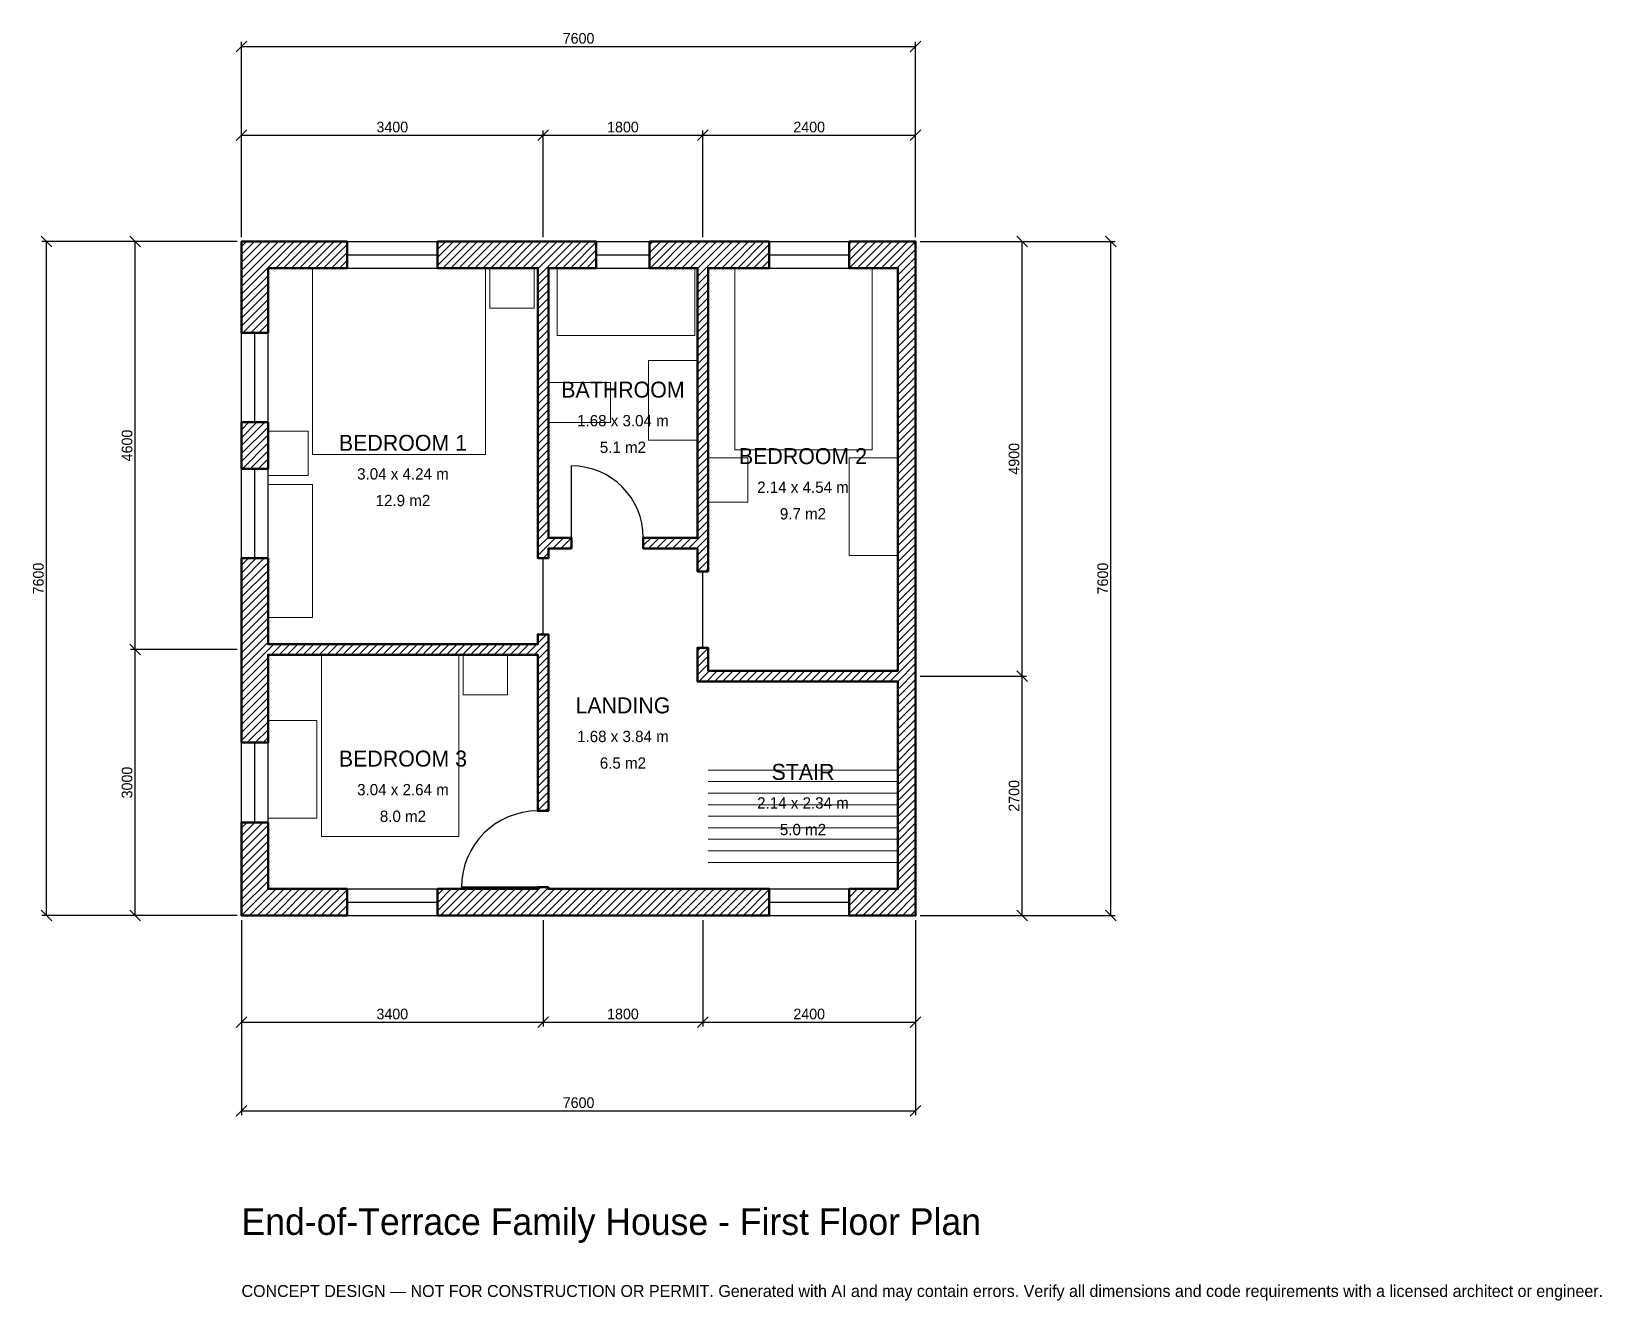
# Model space of a CAD drawing. Header units: millimetres. Extents: x -2369 to 15333, y -4341 to 9969.
import ezdxf
from ezdxf.enums import TextEntityAlignment as Align

# ---------------------------------------------------------------- set-up
doc = ezdxf.new("R2010")
doc.units = ezdxf.units.MM
for name, color, linetype, lineweight in [('A-ANNO-DIMS', 1, 'Continuous', 13), ('A-ANNO-TEXT', 7, 'Continuous', 18), ('A-AREA-IDEN', 7, 'Continuous', 18), ('A-DOOR', 2, 'Continuous', 25), ('A-FLOR-FIXT', 9, 'Continuous', 13), ('A-FLOR-STRS', 3, 'Continuous', 18), ('A-FURN', 9, 'Continuous', 13), ('A-GLAZ', 4, 'Continuous', 25), ('A-WALL', 7, 'Continuous', 50), ('A-WALL-PATT', 8, 'Continuous', 13)]:
    doc.layers.add(name, color=color, linetype=linetype, lineweight=lineweight)
doc.dimstyles.new('PLAN', dxfattribs={"dimtxt": 120, "dimasz": 80, "dimexe": 50, "dimexo": 50, "dimgap": 30, "dimtad": 1, "dimdec": 0, "dimtsz": 60, "dimcen": 2.5, "dimclrd": 1, "dimclre": 1, "dimazin": 3, "dimtfac": 1, "dimtmove": 0, "dimatfit": 3})

msp = doc.modelspace()

# ---------------------------------------------------------------- hatches: boundary and pattern name
at = {"layer": 'A-WALL-PATT'}
h = msp.add_hatch(dxfattribs=at)
h.set_pattern_fill('ANSI31', color=8, scale=20)
h.paths.add_polyline_path([(3250, 0), (2210, 0), (2210, 300), (3250, 300), (3340, 300), (3340, 320), (3460, 320), (3460, 300), (3550, 300), (5050, 300), (5350, 300), (5950, 300), (5950, 0), (5350, 0), (5050, 0), (3550, 0), (3460, 0), (3460, -0.001), (3340, -0.001), (3340, 0), (3250, 0)])
h.paths.add_polyline_path([(300, 0), (300, -0.001), (0, -0.001), (0, 0), (-0.001, 0), (-0.001, 300), (0, 300), (0, 1050), (300, 1050), (300, 300), (1190, 300), (1190, 0), (300, 0)])
h.paths.add_polyline_path([(0, 2850), (0, 2940), (-0.001, 2940), (-0.001, 3060), (0, 3060), (0, 3150), (0, 4028.3333), (300, 4028.3333), (300, 3150), (300, 3060), (3340, 3060), (3340, 3170), (3460, 3170), (3460, 3060), (3460, 2940), (3460, 1180), (3340, 1180), (3340, 2940), (300, 2940), (300, 2850), (300, 1950), (0, 1950), (0, 2850)])
h.paths.add_polyline_path([(0, 5561.6667), (300, 5561.6667), (300, 5038.3333), (0, 5038.3333), (0, 5561.6667)])
h.paths.add_polyline_path([(0, 7300), (-0.001, 7300), (-0.001, 7600), (0, 7600), (0, 7600.001), (300, 7600.001), (300, 7600), (1190, 7600), (1190, 7300), (300, 7300), (300, 6571.6667), (0, 6571.6667), (0, 7300)])
h.paths.add_polyline_path([(3250, 7600), (3340, 7600), (3340, 7600.001), (3460, 7600.001), (3460, 7600), (3550, 7600), (4000, 7600), (4000, 7300), (3550, 7300), (3460, 7300), (3460, 4260), (3720, 4260), (3720, 4140), (3460, 4140), (3460, 4030), (3340, 4030), (3340, 4140), (3340, 4260), (3340, 7300), (3250, 7300), (2210, 7300), (2210, 7600), (3250, 7600)])
h.paths.add_polyline_path([(5050, 7600), (5050, 7600), (5140, 7600), (5140, 7600.001), (5260, 7600.001), (5260, 7600), (5950, 7600), (5950, 7300), (5350, 7300), (5350, 7300), (5260, 7300), (5260, 4260), (5260, 4140), (5260, 3880), (5140, 3880), (5140, 4140), (4530, 4140), (4530, 4260), (5140, 4260), (5140, 7300), (4600, 7300), (4600, 7600), (5050, 7600)])
h.paths.add_polyline_path([(7400, 7600), (7400, 7600.001), (7600, 7600.001), (7600, 7600), (7600.001, 7600), (7600.001, 7300), (7600, 7300), (7600, 2800), (7600, 2760), (7600.001, 2760), (7600.001, 2640), (7600, 2640), (7600, 2600), (7600, 300), (7600.001, 300), (7600.001, 0), (7600, 0), (7600, -0.001), (7400, -0.001), (7400, 0), (6850, 0), (6850, 300), (7400, 300), (7400, 2600), (7400, 2640), (5260, 2640), (5140, 2640), (5140, 2760), (5140, 3020), (5260, 3020), (5260, 2760), (7400, 2760), (7400, 2800), (7400, 7300), (6850, 7300), (6850, 7600), (7400, 7600)])

# ---------------------------------------------------------------- linework, layer by layer
at = {"layer": 'A-DOOR'}
for p, q in [((3720, 4260), (3720, 5070)), ((3400, 3170), (3400, 4030)), ((5200, 3020), (5200, 3880)), ((3340, 320), (2480, 320))]:
    msp.add_line(p, q, dxfattribs=at)
for centre, radius, start, end in [((3720, 4260), 810, 0, 90), ((3340, 320), 860, 90, 180)]:
    msp.add_arc(centre, radius, start, end, dxfattribs=at)
at = {"layer": 'A-FLOR-FIXT'}
for points in [[(3560, 6540), (5110, 6540), (5110, 7300), (3560, 7300)], [(4590, 5360), (5140, 5360), (5140, 6260), (4590, 6260)], [(3460, 5560), (4160, 5560), (4160, 6010), (3460, 6010)]]:
    msp.add_lwpolyline(points, close=True, dxfattribs=at)
at = {"layer": 'A-FLOR-STRS'}
for p, q in [((5260, 1640), (7400, 1640)), ((5260, 1510), (7400, 1510)), ((5260, 1380), (7400, 1380)), ((5260, 1250), (7400, 1250)), ((5260, 1120), (7400, 1120)), ((5260, 990), (7400, 990)), ((5260, 860), (7400, 860)), ((5260, 730), (7400, 730)), ((5260, 600), (7400, 600))]:
    msp.add_line(p, q, dxfattribs=at)
at = {"layer": 'A-FURN'}
for points in [[(800, 5200), (2750, 5200), (2750, 7300), (800, 7300)], [(2800, 6850), (3300, 6850), (3300, 7300), (2800, 7300)], [(5560, 5250), (7110, 5250), (7110, 7300), (5560, 7300)], [(300, 4960), (750, 4960), (750, 5460), (300, 5460)], [(5260, 4660), (5710, 4660), (5710, 5160), (5260, 5160)], [(6850, 4060), (7400, 4060), (7400, 5160), (6850, 5160)], [(300, 3360), (800, 3360), (800, 4860), (300, 4860)], [(900, 890), (2450, 890), (2450, 2940), (900, 2940)], [(2500, 2490), (3000, 2490), (3000, 2940), (2500, 2940)], [(300, 1100), (850, 1100), (850, 2200), (300, 2200)]]:
    msp.add_lwpolyline(points, close=True, dxfattribs=at)
at = {"layer": 'A-GLAZ'}
for p, q in [((1190, 7600), (2210, 7600)), ((1190, 7450), (2210, 7450)), ((4000, 7600), (4600, 7600)), ((4000, 7450), (4600, 7450)), ((5950, 7600), (6850, 7600)), ((5950, 7450), (6850, 7450)), ((1190, 7300), (2210, 7300)), ((4000, 7300), (4600, 7300)), ((5950, 7300), (6850, 7300)), ((0, 5561.6667), (0, 6571.6667)), ((150, 5561.6667), (150, 6571.6667)), ((300, 5561.6667), (300, 6571.6667)), ((0, 4028.3333), (0, 5038.3333)), ((150, 4028.3333), (150, 5038.3333)), ((300, 4028.3333), (300, 5038.3333)), ((0, 1050), (0, 1950)), ((150, 1050), (150, 1950)), ((300, 1050), (300, 1950)), ((1190, 300), (2210, 300)), ((5950, 300), (6850, 300)), ((1190, 150), (2210, 150)), ((1190, 0), (2210, 0)), ((5950, 150), (6850, 150)), ((5950, 0), (6850, 0))]:
    msp.add_line(p, q, dxfattribs=at)
at = {"layer": 'A-WALL'}
for points in [[(0, 7300), (-0.001, 7300), (-0.001, 7600), (0, 7600), (0, 7600.001), (300, 7600.001), (300, 7600), (1190, 7600), (1190, 7300), (300, 7300), (300, 6571.6667), (0, 6571.6667), (0, 7300)], [(3250, 7600), (3340, 7600), (3340, 7600.001), (3460, 7600.001), (3460, 7600), (3550, 7600), (4000, 7600), (4000, 7300), (3550, 7300), (3460, 7300), (3460, 4260), (3720, 4260), (3720, 4140), (3460, 4140), (3460, 4030), (3340, 4030), (3340, 4140), (3340, 4260), (3340, 7300), (3250, 7300), (2210, 7300), (2210, 7600), (3250, 7600)], [(5050, 7600), (5050, 7600), (5140, 7600), (5140, 7600.001), (5260, 7600.001), (5260, 7600), (5950, 7600), (5950, 7300), (5350, 7300), (5350, 7300), (5260, 7300), (5260, 4260), (5260, 4140), (5260, 3880), (5140, 3880), (5140, 4140), (4530, 4140), (4530, 4260), (5140, 4260), (5140, 7300), (4600, 7300), (4600, 7600), (5050, 7600)], [(7400, 7600), (7400, 7600.001), (7600, 7600.001), (7600, 7600), (7600.001, 7600), (7600.001, 7300), (7600, 7300), (7600, 2800), (7600, 2760), (7600.001, 2760), (7600.001, 2640), (7600, 2640), (7600, 2600), (7600, 300), (7600.001, 300), (7600.001, 0), (7600, 0), (7600, -0.001), (7400, -0.001), (7400, 0), (6850, 0), (6850, 300), (7400, 300), (7400, 2600), (7400, 2640), (5260, 2640), (5140, 2640), (5140, 2760), (5140, 3020), (5260, 3020), (5260, 2760), (7400, 2760), (7400, 2800), (7400, 7300), (6850, 7300), (6850, 7600), (7400, 7600)], [(0, 5561.6667), (300, 5561.6667), (300, 5038.3333), (0, 5038.3333), (0, 5561.6667)], [(0, 2850), (0, 2940), (-0.001, 2940), (-0.001, 3060), (0, 3060), (0, 3150), (0, 4028.3333), (300, 4028.3333), (300, 3150), (300, 3060), (3340, 3060), (3340, 3170), (3460, 3170), (3460, 3060), (3460, 2940), (3460, 1180), (3340, 1180), (3340, 2940), (300, 2940), (300, 2850), (300, 1950), (0, 1950), (0, 2850)], [(300, 0), (300, -0.001), (0, -0.001), (0, 0), (-0.001, 0), (-0.001, 300), (0, 300), (0, 1050), (300, 1050), (300, 300), (1190, 300), (1190, 0), (300, 0)], [(3250, 0), (2210, 0), (2210, 300), (3250, 300), (3340, 300), (3340, 320), (3460, 320), (3460, 300), (3550, 300), (5050, 300), (5350, 300), (5950, 300), (5950, 0), (5350, 0), (5050, 0), (3550, 0), (3460, 0), (3460, -0.001), (3340, -0.001), (3340, 0), (3250, 0)]]:
    msp.add_lwpolyline(points, close=True, dxfattribs=at)

# ---------------------------------------------------------------- texts
at = {"layer": 'A-ANNO-TEXT'}
for s, height, p in [('End-of-Terrace Family House - First Floor Plan', 300, (0, -3600)), ('CONCEPT DESIGN — NOT FOR CONSTRUCTION OR PERMIT. Generated with AI and may contain errors. Verify all dimensions and code requirements with a licensed architect or engineer.', 135, (0, -4300))]:
    msp.add_text(s, height=height, dxfattribs=at).set_placement(p)
at = {"layer": 'A-AREA-IDEN'}
for s, height, p in [('BATHROOM', 180, (4300, 5930)), ('1.68 x 3.04 m', 127.5, (4300, 5580)), ('BEDROOM 1', 180, (1820, 5330)), ('5.1 m2', 127.5, (4300, 5280)), ('BEDROOM 2', 180, (6330, 5180)), ('3.04 x 4.24 m', 127.5, (1820, 4980)), ('2.14 x 4.54 m', 127.5, (6330, 4830)), ('12.9 m2', 127.5, (1820, 4680)), ('9.7 m2', 127.5, (6330, 4530)), ('LANDING', 180, (4300, 2370)), ('1.68 x 3.84 m', 127.5, (4300, 2020)), ('BEDROOM 3', 180, (1820, 1770)), ('6.5 m2', 127.5, (4300, 1720)), ('STAIR', 180, (6330, 1620)), ('3.04 x 2.64 m', 127.5, (1820, 1420)), ('2.14 x 2.34 m', 127.5, (6330, 1270)), ('8.0 m2', 127.5, (1820, 1120)), ('5.0 m2', 127.5, (6330, 970))]:
    msp.add_text(s, height=height, dxfattribs=at).set_placement(p, align=Align.MIDDLE_CENTER)

# ---------------------------------------------------------------- dimensions: what is measured, and where the dimension line sits
at = {"layer": 'A-ANNO-DIMS'}
for base, p1, p2, text in [((0, 9800), (0, 7600), (7600, 7600), '7600'), ((0, 8800), (0, 7600), (3400, 7600), '3400'), ((3400, 8800), (3400, 7600), (5200, 7600), '1800'), ((5200, 8800), (5200, 7600), (7600, 7600), '2400'), ((0, -1200), (0, 0), (3400, 0), '3400'), ((0, -2200), (0, 0), (7600, 0), '7600'), ((3400, -1200), (3400, 0), (5200, 0), '1800'), ((5200, -1200), (5200, 0), (7600, 0), '2400')]:
    msp.add_linear_dim(base=base, p1=p1, p2=p2, text=text, dimstyle='PLAN', dxfattribs=at).render()
for base, p1, p2, text in [((-2200, 0), (0, 0), (0, 7600), '7600'), ((-1200, 3000), (0, 3000), (0, 7600), '4600'), ((8800, 2700), (7600, 2700), (7600, 7600), '4900'), ((9800, 0), (7600, 0), (7600, 7600), '7600'), ((-1200, 0), (0, 0), (0, 3000), '3000'), ((8800, 0), (7600, 0), (7600, 2700), '2700')]:
    msp.add_linear_dim(base=base, p1=p1, p2=p2, angle=90, text=text, dimstyle='PLAN', dxfattribs=at).render()

doc.saveas('drawing.dxf')
